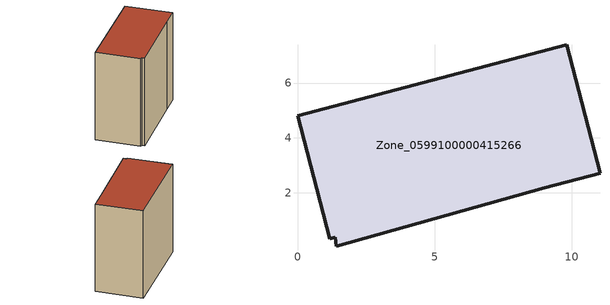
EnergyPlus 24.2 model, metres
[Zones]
Zone_0599100000415266
 floor ground (C_G): 1.42,0.04 1.37,0.38 1.18,0.33 0,4.8 9.81,7.4 11.03,2.71 9.02,2.18 z2.95
 wall outside (C_F): 9.02,2.18 11.03,2.71 9.81,7.4 0,4.8 1.18,0.33 1.37,0.38 1.42,0.04 9.02,2.18 z2.95:12.43
 roof outside (C_R): 1.37,0.38 1.42,0.04 9.02,2.18 11.03,2.71 9.81,7.4 0,4.8 1.18,0.33 z12.43
[BUILDING]
Pand.0599100000415266: North Axis=0; Terrain=City; Loads Convergence Tolerance Value=0.04; Temperature Convergence Tolerance Value=0.4; Solar Distribution=FullExterior; Maximum Number of Warmup Days=25; Minimum Number of Warmup Days=1
[Site:Location]
Rotterdam.The.Hague.AP_ZH_NLD Design_Conditions: Latitude=51.96; Longitude=4.45; Time Zone=1; Elevation=-4.5
[SITE:GROUNDTEMPERATURE:BUILDINGSURFACE]
18, 18, 18, 18, 18, 18, 18, 18, 18, 18, 18, 18
[MATERIAL] Thermal Absorptance=0.9; Solar Absorptance=0.7; Visible Absorptance=0.7
Name | Roughness | Thickness | Conductivity | Density | Specific Heat
G.TI.1992-2005 | MediumSmooth | 0.15 | 0.06 | 540 | 1210
F.TI.1992-2005 | Rough | 0.3 | 0.12 | 1920 | 840
R.TI.1992-2005 | MediumRough | 0.2 | 0.08 | 1500 | 1000
[CONSTRUCTION]
C_G: G.TI.1992-2005
C_F: F.TI.1992-2005
C_R: R.TI.1992-2005
[ZONE]
Zone_0599100000415266: Type=1; Multiplier=1; Ceiling Height=Autocalculate; Volume=Autocalculate; Floor Area=autocalculate; Part of Total Floor Area=Yes
[ZONEINFILTRATION:DESIGNFLOWRATE]
Infil_Zone_0599100000415266: Zone or ZoneList or Space or SpaceList=Zone_0599100000415266; Schedule=AlwaysOn; Design Flow Rate Calculation Method=Flow/Area; Flow Rate per Floor Area=0.0015; Constant Term Coefficient=1; Temperature Term Coefficient=0; Velocity Term Coefficient=0; Velocity Squared Term Coefficient=0
[HVACTEMPLATE:ZONE:IDEALLOADSAIRSYSTEM]
Zone_0599100000415266: Maximum Heating Supply Air Temperature=50; Minimum Cooling Supply Air Temperature=13; Maximum Heating Supply Air Humidity Ratio=0.0156; Minimum Cooling Supply Air Humidity Ratio=0.0077; Heating Limit=NoLimit; Cooling Limit=NoLimit; Dehumidification Control Type=ConstantSensibleHeatRatio; Cooling Sensible Heat Ratio=0.7; Dehumidification Setpoint=60; Humidification Control Type=None; Humidification Setpoint=30; Outdoor Air Method=None; Outdoor Air Flow Rate per Person=0.00944; Outdoor Air Flow Rate per Zone Floor Area=0; Outdoor Air Flow Rate per Zone=0; Demand Controlled Ventilation Type=None; Outdoor Air Economizer Type=NoEconomizer; Heat Recovery Type=None; Sensible Heat Recovery Effectiveness=0.7; Latent Heat Recovery Effectiveness=0.65
[ZONECONTROL:THERMOSTAT]
ThermostatControl_Zone_0599100000415266: Zone or ZoneList=Zone_0599100000415266; Control Type Schedule=DualSetpointControlType; Control 1=Thermostat_Zone_0599100000415266; Temperature Difference Between Cutout And Setpoint=0
[THERMOSTATSETPOINT:DUALSETPOINT]
Thermostat_Zone_0599100000415266: Heating Setpoint Temperature Schedule=HeatingSetpoint_Zone_0599100000415266; Cooling Setpoint Temperature Schedule=CoolingSetpoint_Zone_0599100000415266
[SCHEDULE:COMPACT]
HeatingSetpoint_Zone_0599100000415266: Through: 12/31, For: AllDays, Until: 24:00, 21
CoolingSetpoint_Zone_0599100000415266: Through: 12/31, For: AllDays, Until: 24:00, 24
DualSetpointControlType: Through: 12/31, For: AllDays, Until: 24:00, 4
AlwaysOn: Through: 12/31, For: AllDays, Until: 24:00, 1
